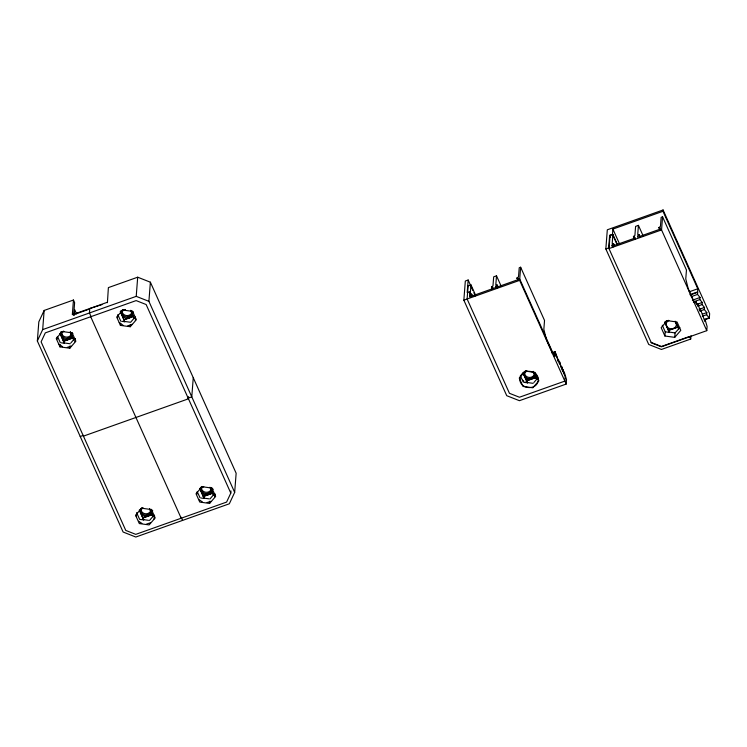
<?xml version="1.0" encoding="UTF-8"?>
<svg xmlns="http://www.w3.org/2000/svg" width="747" height="747" viewBox="0 0 747 747"><rect width="100%" height="100%" fill="white"/><g stroke="black" fill="none" stroke-linecap="round" stroke-linejoin="round"><path stroke-width="1.12" d="M56.996 339.297L57.426 336.43M75.242 338.877L74.803 341.752M117.456 317.811L117.886 314.945M136.318 516.7L136.757 513.124M154.564 515.57L153.919 519.118M196.778 494.505L197.217 491.638L200.093 497.885M215.024 494.084L214.585 496.951M107.419 302.694L108.38 287.614L137.691 277.202L150.38 282.198L236.145 473.234L234.67 492.385L229.338 503.786L135.805 537.028L123.115 532.032L37.35 340.996L38.825 321.836L44.148 310.444L73.458 300.023L74.625 302.61L73.654 315.206M37.35 340.996L42.682 329.595L44.148 310.444M59.984 346.879L56.23 338.522L62.309 331.528L72.132 332.873L75.877 341.23L69.807 348.223L59.984 346.879L60.143 344.778M61.31 342.817L64.335 343.237L60.208 333.405M69.807 348.223L69.975 346.001M73.458 300.023L72.328 314.72L107.241 302.311M74.27 315.243L74.7 309.669L76.605 313.917M74.952 338.466L73.71 339.904L70.339 331.78M120.444 325.393L116.691 317.036L122.769 310.033L132.593 311.387L136.337 319.744L130.267 326.738L120.444 325.393L120.603 323.292M121.77 321.331L124.796 321.742L120.669 311.919M130.267 326.738L130.436 324.506M135.412 316.98L134.171 318.418L130.8 310.294M42.682 329.595L136.215 296.354L137.691 277.202M234.67 492.385L148.905 301.349L150.38 282.198M136.682 512.797L139.633 519.37L143.667 519.921L139.53 510.098M154.284 515.159L153.032 516.597L152.341 514.44L142.976 517.774M188.627 396.629L188.459 398.814L83.44 436.136M193.258 377.711L191.783 396.872L187.413 398.422M201.102 498.025L204.127 498.436L199.991 488.613M209.59 503.431L215.668 496.428L211.915 488.08L202.092 486.727L196.022 493.73L199.766 502.077L209.59 503.431L209.767 501.2M214.744 493.674L213.493 495.112L212.802 492.955L203.436 496.288M230.795 493.104L146.132 304.524L136.131 300.593L45.306 332.873L41.104 341.855L125.767 530.426L135.767 534.366L226.593 502.087L230.795 493.104L230.963 490.919M551.912 352.808L555.096 351.678L559.494 363.92L559.652 361.819L561.725 368.887L561.884 366.786L564.041 374.051L564.2 371.959L566.534 379.607L566.189 384.07L519.426 400.691L506.737 395.695L463.85 300.173L465.325 281.021L468.164 280.013L472.926 290.62M468.164 280.013L467.192 292.609L470.031 291.601L469.63 296.848L519.725 279.042L554.526 356.543L554.76 353.387M470.059 296.699C469.135 295.084 473.635 293.916 470.265 293.945L470.965 284.887L468.126 285.896L467.118 299.015L509.445 393.305L519.445 397.236L564.863 381.101L565.18 376.899L563.023 369.634L562.864 371.735L558.382 359.307L558.224 361.399L556.067 354.134L555.899 356.235L554.162 352.36A12.269 11.084 4.4 0 1 552.117 352.901M492.422 289.388L491.507 287.035L492.973 285.868L493.674 276.82L496.512 275.811L501.19 286.232M492.768 288.622L492.861 287.315L491.489 287.296M495.606 287.614C494.682 285.998 499.183 284.831 495.812 284.859L496.512 275.811M517.97 280.312L517.055 277.949L518.521 276.792L519.221 267.734L520.64 267.23L544.526 320.444L543.844 329.371L546.346 339.241L552.145 352.164L552.182 351.632L554.059 353.676L554.162 352.36M518.306 279.546L518.409 278.239L517.036 278.211M566.189 384.07L519.632 280.358L520.64 267.23M524.319 382.38L527.345 382.8L526.654 380.643L536.019 377.319M537.961 378.038L536.71 379.476L536.001 377.58L526.635 380.914M554.937 353.779L555.096 351.678M690.984 335.655L690.723 339.045L661.412 349.465L648.723 344.47L605.836 248.947L607.311 229.796L663.084 209.972L709.65 313.684L709.305 318.147L704.944 319.697M694.047 302.47A12.269 11.084 4.4 0 0 696.092 301.919L697.829 305.794L697.987 303.693L700.144 310.967L700.312 308.866L704.785 321.294L704.944 319.193L707.101 326.458L706.783 330.66L661.366 346.804L651.375 342.864L608.674 247.939L609.645 235.342L612.484 234.334L612.885 229.086L662.981 211.289L663.084 209.972M659.9 229.871L658.975 227.518L660.441 226.35L661.142 217.302L662.561 216.798L661.553 229.917L609.038 248.574L610.047 235.454L612.885 234.446L612.195 243.503C615.556 243.475 611.055 244.642 611.98 246.258L634.689 238.19C635.697 236.024 631.364 237.415 634.903 235.436L635.594 226.378L638.433 225.37L643.111 235.791M638.433 225.37L637.742 234.427L639.105 234.577L640.03 236.93M639.105 234.577L637.63 235.865L637.527 237.182L660.236 229.105L660.339 227.798L658.957 227.779M664.914 336.01L661.16 327.653L667.239 320.65L677.062 322.004L680.806 330.361L674.737 337.355L664.914 336.01L665.232 331.808L662.281 325.234M665.232 331.808L669.265 332.359L665.138 322.536M674.737 337.355L675.083 332.891L679.882 327.597M676.035 322.62L677.921 327.139L668.556 330.473M696.092 301.919L695.989 303.235L694.103 301.2L694.066 301.723L688.267 288.809L685.765 278.93L686.456 270.012L662.561 216.798M709.305 318.147L706.653 314.692L706.811 312.591L704.337 309.529L704.496 307.428L702.096 304.552L702.264 302.46L699.864 299.584L700.032 297.483L697.549 294.421L697.782 288.781L662.981 211.289M135.263 320.258L135.693 318.857M70.862 342.938L73.729 339.642M134.189 318.157L130.604 322.284L124.824 321.481M149.475 520.463L153.051 516.336M209.935 498.968L213.511 494.85M533.872 382.511L536.729 379.205M60.554 332.387L61.235 332.041M121.696 310.556L123.096 309.856M71.002 346.132L67.277 347.355M132.144 324.301L127.728 325.869M140.557 508.735L141.967 508.035M200.336 487.595L202.418 486.54M150.324 522.825L146.599 524.049M210.785 501.34L207.059 502.563M73.598 314.72L88.874 309.286M101.966 304.636L89.789 308.511L89.444 312.974L90.873 316.149M60.759 332.219L63.57 331.22M121.219 310.733L124.03 309.734M60.843 332.443L63.962 331.341M120.258 311.331L125.468 309.482M66.558 338.764L70.311 337.439M128.895 316.616L130.762 315.953M66.856 338.923L71.012 337.439M127.307 317.428L131.472 315.953M63.644 341.08L73.019 337.747M124.105 319.595L133.48 316.261M63.626 341.342L72.991 338.008M124.086 319.856L133.452 316.523M605.836 248.947L608.674 247.939M80.237 436.509L83.515 435.352M463.85 300.173L519.632 280.358M689.192 291.834L697.782 288.781M689.967 294.617L697.539 291.928M690.284 294.953L697.707 292.32M691.18 296.68L697.549 294.421M692.394 300.201L700.032 297.483M693.319 301.909L699.864 299.584M696.802 304.393L702.264 302.46M697.735 306.102L702.096 304.552M699.043 309.37L704.496 307.428M665.689 321.35L668.5 320.351M523.852 372.015L526.971 370.904M664.727 321.948L668.892 320.463M141.211 508.772L143.293 508.025M200.626 487.651L203.754 486.54M699.967 311.079L704.337 309.529M702.451 314.151L706.811 312.591M702.292 316.242L706.653 314.692M144.946 515.794L149.633 514.132M205.406 494.309L211.028 492.31M529.502 379.121L536.066 376.796M145.142 515.981L149.297 514.506M206.639 494.122L209.758 493.011M536.038 377.058L526.672 380.382L524.02 374.154M668.574 330.211L677.949 326.878M142.957 518.035L152.323 514.702M203.417 496.55L212.783 493.216M704.766 319.314L709.136 317.764M669.293 332.098L675.083 332.891M527.363 382.539L533.153 383.332M64.363 342.966L70.153 343.769M204.146 498.174L208.973 498.837M143.685 519.66L148.513 520.323M651.076 342.387L661.422 346.468L689.556 336.467L690.723 339.045M136.215 296.354L148.905 301.349M525.188 381.969L525.86 382.343M123.012 325.225L119.249 322.527M62.552 346.711L58.789 344.022M202.344 501.909L199.132 499.734M141.883 523.404L138.671 521.219M522.648 380.158L523.787 381.213M132.21 311.107L133.349 312.162M71.749 332.592L72.889 333.648M211.541 487.8L213.222 489.36M151.081 509.286L152.771 510.855M661.553 229.917L706.783 330.66M658.975 227.518L659.918 229.609M675.111 321.182L678.64 329.035M634.502 236.976L635.445 239.068M633.428 236.594L634.371 238.685M633.409 236.855L634.352 238.947M664.858 322.545L669.265 332.359M612.885 229.086L619.534 243.905M612.885 234.446L617.564 244.876M612.484 234.334L617.237 244.913M613.558 243.653L614.501 245.744M609.645 235.342L610.598 237.471M613.539 243.914L614.482 246.006M612.082 244.941L613.026 247.042M517.055 277.949L517.988 280.05M497.185 285.018L498.128 287.109M497.166 285.279L498.1 287.371M495.989 286.204L496.923 288.295M495.7 286.306L496.643 288.398M533.339 371.352L536.99 379.467M533.19 371.614L536.71 379.476M491.507 287.035L492.45 289.126M523.189 372.93L527.625 382.8M522.937 372.986L527.345 382.8M520.36 375.676L523.311 382.249M470.965 284.887L475.643 295.308M473.878 292.749L475.307 295.933M471.637 294.094L472.58 296.185M471.618 294.355L472.562 296.447M470.265 293.945L471.208 296.036M470.442 295.28L471.385 297.381M131.397 310.724L132.733 313.684M210.887 488.697L212.419 492.105M130.641 310.565L134.171 318.418M209.963 487.249L213.493 495.112M121.528 312.311L123.059 315.72M201.625 490.714L202.39 492.413M121.593 313.058L123.367 317.008M200.915 489.752L202.689 493.702M120.388 311.929L124.796 321.742M199.72 488.622L204.127 498.436M117.951 314.926L120.762 321.191M181.148 517.232L182.576 520.407M90.714 316.737L181.176 518.222M150.427 510.182L151.958 513.591M70.181 332.051L73.71 339.904M149.503 508.744L153.032 516.597M61.067 333.797L62.599 337.205M140.399 510.49L141.93 513.899M60.684 333.564L62.02 336.523M140.016 510.257L142.229 515.187M59.928 333.414L64.335 343.237M139.259 510.108L143.667 519.921M57.911 337.336L60.302 342.677M131.743 312.881A5.061 4.575 4.4 0 1 126.392 315.561A5.061 4.575 4.4 0 1 122.06 311.546M131.995 313.04A5.061 4.575 4.4 0 1 126.299 316.877A5.061 4.575 4.4 0 1 121.966 311.667M71.282 334.367A5.061 4.575 4.4 0 1 65.932 337.056A5.061 4.575 4.4 0 1 61.599 333.031M71.535 334.535A5.061 4.575 4.4 0 1 66.492 338.419A5.061 4.575 4.4 0 1 61.497 334.348M150.614 511.06A5.061 4.575 4.4 0 1 145.263 513.74A5.061 4.575 4.4 0 1 140.931 509.725M150.857 511.219A5.061 4.575 4.4 0 1 145.161 515.057A5.061 4.575 4.4 0 1 140.838 509.846M211.074 489.574A5.061 4.575 4.4 0 1 205.724 492.254A5.061 4.575 4.4 0 1 201.391 488.239M211.317 489.733A5.061 4.575 4.4 0 1 206.284 493.618A5.061 4.575 4.4 0 1 201.288 489.546M201.288 488.351A5.061 4.575 4.4 0 1 201.643 487.212M149.774 509.137A5.061 4.575 4.4 0 1 148.802 515.533A5.061 4.575 4.4 0 1 141.715 514.552A5.061 4.575 4.4 0 1 142.686 508.156M210.234 487.642A5.061 4.575 4.4 0 1 209.263 494.047A5.061 4.575 4.4 0 1 202.176 493.067A5.061 4.575 4.4 0 1 203.147 486.671M130.902 310.957A5.061 4.575 4.4 0 1 129.941 317.354A5.061 4.575 4.4 0 1 122.853 316.373A5.061 4.575 4.4 0 1 123.815 309.977M71.105 333.489A5.061 4.575 4.4 0 1 68.733 339.25A5.061 4.575 4.4 0 1 62.141 337.532A5.061 4.575 4.4 0 1 63.355 331.463M675.381 321.574A5.061 4.575 4.4 0 1 674.41 327.97A5.061 4.575 4.4 0 1 667.323 326.99A5.061 4.575 4.4 0 1 668.285 320.594M533.451 372.006A5.061 4.575 4.4 0 1 532.49 378.402A5.061 4.575 4.4 0 1 525.393 377.431A5.061 4.575 4.4 0 1 526.364 371.035M534.236 374.723A5.061 4.575 4.4 0 1 528.232 377.282A5.061 4.575 4.4 0 1 524.553 372.193M534.478 374.882A5.061 4.575 4.4 0 1 528.129 378.589A5.061 4.575 4.4 0 1 524.805 372.361M534.152 372.529A5.061 4.575 4.4 0 1 534.488 373.687M519.949 378.187C518.437 388.963 536.561 391.325 538.176 380.699C539.679 369.924 521.565 367.561 519.949 378.187M141.631 508.212L135.562 515.215L139.306 523.572L149.129 524.917L155.208 517.923L151.454 509.566L141.631 508.212M525.309 371.091L519.24 378.094L522.993 386.442L532.807 387.796L538.886 380.793L535.132 372.445L525.309 371.091"/></g></svg>
